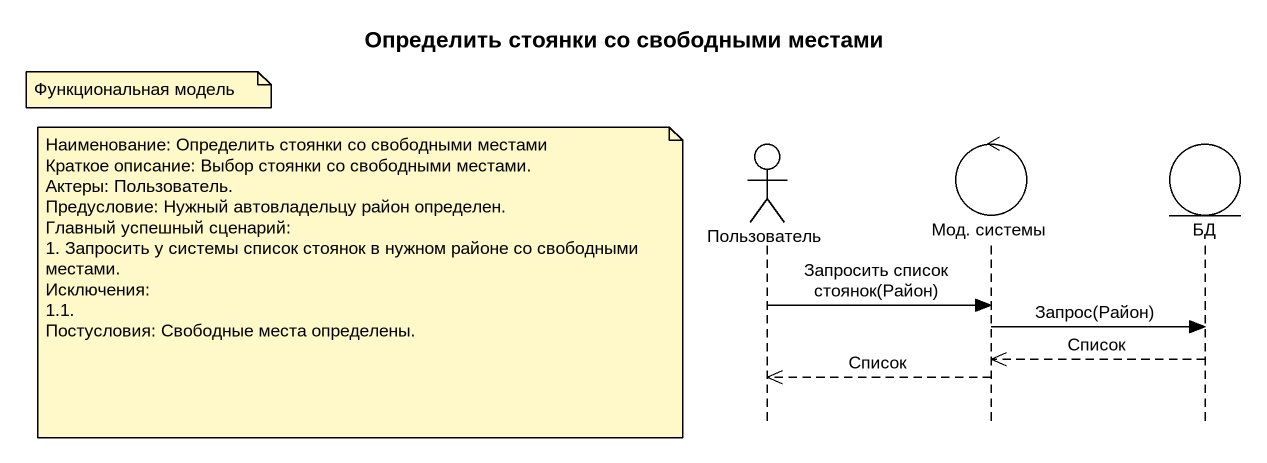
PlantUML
@startuml
title Определить стоянки со свободными местами
hide footbox
actor Пользователь
control "Мод. системы" as Мод_системы
entity БД

note left of Пользователь : Функциональная модель
note left of Пользователь
  Наименование: Определить стоянки со свободными местами
  Краткое описание: Выбор стоянки со свободными местами.
  Актеры: Пользователь.
  Предусловие: Нужный автовладельцу район определен.
  Главный успешный сценарий:
  1. Запросить у системы список стоянок в нужном районе со свободными местами.
  Исключения:
  1.1.
  Постусловия: Свободные места определены.
end note
Пользователь -> Мод_системы : Запросить список стоянок(Район)
Мод_системы -> БД : Запрос(Район)
БД -->> Мод_системы : Список
Мод_системы -->> Пользователь : Список
@enduml
